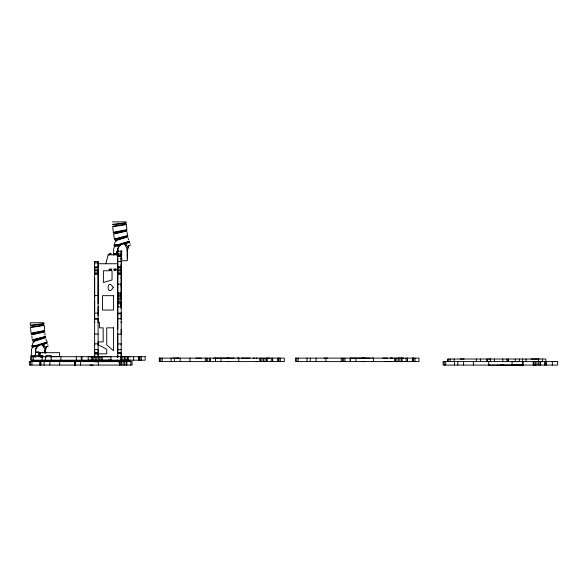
<?xml version="1.0" encoding="UTF-8"?>
<svg xmlns="http://www.w3.org/2000/svg" width="587" height="587" viewBox="0 0 587 587"><rect width="100%" height="100%" fill="white"/><g stroke="black" fill="none" stroke-linecap="round" stroke-linejoin="round"><path stroke-width="0.88" d="M30.487 365.063L30.487 361.599M31.933 365.063L31.933 361.599M39.711 365.063L39.711 361.599M40.745 365.063L40.745 361.599M40.789 365.063L40.789 361.599M44.106 365.063L44.106 361.599M46.072 357.256L46.072 355.524L51.267 355.524L51.267 357.256M49.88 365.063L49.88 361.599M59.654 365.063L59.654 361.599M74.659 365.063L74.659 361.599M75.033 365.063L75.033 361.599M75.29 365.063L75.29 361.599M80.61 365.063L80.61 361.599M94.639 267.584L98.11 267.584L98.11 261.611L94.639 261.611L94.639 357.454L94.639 352.985L98.11 352.985L98.11 357.468M98.11 357.094L98.11 355.436M98.11 354.21L98.11 267.056M98.11 261.611L98.11 266.836L94.639 266.836L94.639 271.986M98.315 365.063L98.315 361.599M113.592 254.817L113.658 248.683L114.905 245.858L117.921 245.682L129.294 242.174M117.738 357.035L117.738 355.37M117.738 291.966L117.738 352.956L121.208 352.956L121.208 357.402M117.73 258.214L117.738 294.96M117.73 255.191L121.208 255.191L121.208 256.027L117.738 256.027L117.745 249.174M119.388 365.063L119.388 361.599M120.254 365.063L120.254 361.599M121.208 357.035L121.208 291.937M121.582 365.063L121.582 361.599M123.131 365.063L123.131 361.599M124.598 365.063L124.598 361.599M126.139 365.063L126.139 361.599M126.887 365.063L126.887 361.599M127.32 258.735L127.32 254.817M130.842 365.063L130.842 361.599M159.649 361.592L159.649 358.121M160.787 361.592L160.787 358.121M162.232 361.592L162.232 358.121M171.074 361.592L171.081 358.121M174.405 361.592L174.405 358.121M180.172 361.592L180.172 358.121M189.953 361.592L189.953 358.121M205.333 361.592L205.333 358.121M206.587 361.592L206.587 358.121M207.739 361.592L207.739 358.121M209.941 361.592L209.941 358.121M210.095 361.592L210.095 358.121M221.028 361.592L221.028 358.121M238.733 361.592L238.733 358.121M259.806 361.592L259.806 358.121M260.672 361.592L260.672 358.121M262 361.592L262 358.121M263.548 361.592L263.548 358.121M265.016 361.592L265.016 358.121M266.557 361.592L266.557 358.121M267.305 361.592L267.305 358.121M271.26 361.592L271.26 358.121M272.529 361.592L272.529 358.121M296.699 361.585L296.699 358.121M298.145 361.585L298.145 358.121M306.986 361.585L307.052 358.121M310.318 361.585L310.318 358.121M316.085 361.585L316.085 358.121M325.866 361.585L325.866 358.121M341.245 361.585L341.245 358.121M342.5 361.585L342.5 358.121M343.652 361.585L343.652 358.121M344.929 361.585L344.929 358.121M355.869 361.585L355.869 358.121M373.567 361.585L373.567 358.121M394.647 361.585L394.647 358.121M395.506 361.585L395.506 358.121M396.871 361.585L396.885 358.121M398.39 361.585L398.39 358.121M399.857 361.585L399.857 358.121M401.398 361.585L401.398 358.121M402.139 361.585L402.139 358.121M406.101 361.585L406.101 358.121M407.371 361.585L407.371 358.121M450.104 361.614L450.104 359.017M454.162 361.614L454.162 359.017M476.328 361.614L476.328 359.017M480.43 361.614L480.43 359.017M536.914 365.077L536.914 361.599M35.543 350.035L35.543 352.127L39.036 352.127L39.036 356.434L39.028 352.127L35.543 352.127L35.998 348.076L38.441 346L32.432 347.1L31.456 349.544L31.39 355.671L30.854 355.671L42.814 355.524L42.814 357.256M121.208 262.022L121.23 251.273L117.745 251.273L117.752 249.827L117.701 254.809L116.057 254.817M117.73 277.989L117.738 277.167M121.201 306.891L121.208 303.795L117.745 303.795L117.738 306.891L121.208 306.891L121.215 303.795M121.208 277.989L121.208 277.167M35.499 355.671L35.55 350.681M114.274 238.395L113.768 234.646M44.304 326.189L44.656 329.799M126.499 225.327L126.858 228.937M30.253 324.362L30.377 322.762L43.959 322.762M30.994 332.33L30.583 328.331M113.196 231.469L112.785 227.477M48.2 346.183L46.307 346.69L45.111 350.681L45.111 353.125L45.111 350.681M130.402 245.322L128.509 245.836L127.306 249.827L127.306 260.738L121.23 260.738M40.356 352.677L39.512 355.92L40.364 352.677L59.529 352.677L59.529 356.595L50.827 356.595M105.821 263.732L108.162 254.817L109.461 254.817M46.307 346.69L45.111 352.127L44.627 348.979L42.257 344.818L47.092 343.035M128.509 245.836L127.306 251.273L126.829 248.118L124.451 243.965L129.764 242.328M117.745 251.273L118.2 247.222L120.643 245.139L117.686 246.056L114.736 246.019M32.534 346.873L35.719 346.543L46.975 343.072M35.543 349.382L36.798 347.834M117.745 248.521L119 246.973M36.482 346.954L37.128 346.682M129.118 241.602L117.745 245.109L114.252 245.432M46.916 342.456L35.543 345.963L32.05 346.286M128.054 236.832L115.39 240.736L116.299 241.132L115.023 242.064L114.289 245.087L117.532 245.072M113.79 245.241L117.341 244.904L129.389 241.184M45.859 337.686L33.188 341.59L34.097 341.994L32.821 342.918L32.094 345.948L35.33 345.926M31.588 346.103L35.147 345.758L47.195 342.045M114.428 246.004L114.905 245.858L114.722 245.285M32.234 346.866L32.703 346.719L32.527 346.147M115.096 240.406L127.628 236.612M32.894 341.26L45.426 337.474M127.43 235.967L114.759 239.32M45.228 336.821L32.564 340.181M114.289 239.034L127.753 235.57M32.087 339.895L45.551 336.424M129.169 245.63L128.274 245.836M46.967 346.484L46.079 346.69M113.585 234.044L127.122 231.043M31.382 334.906L44.928 331.897M113.973 233.575L126.594 230.838M31.771 334.436L44.399 331.692M126.418 230.133L113.717 232.613M44.216 330.987L31.522 333.467M113.13 232.291L126.924 229.664M30.935 333.145L44.729 330.518M112.601 226.729L126.484 224.601M30.399 327.59L44.289 325.455M113.034 226.171L125.97 224.263M30.832 327.032L43.768 325.117M125.956 223.251L112.975 224.762M43.754 324.105L30.773 325.624M112.425 224.322L126.462 222.803M30.223 325.176L44.267 323.657M447.918 359.017L447.918 361.621L447.918 359.017L545.837 359.024L545.8 361.621M32.212 360.726L130.02 360.719M83.684 360.719L99.298 360.719M213.631 358.121L229.246 358.121M537.861 361.599L537.34 361.599M541.317 361.599L542.006 361.599M110.224 361.599L117.745 361.555M521.476 361.614L522.87 361.607L522.863 365.077L516.465 365.099M382.687 358.121L387.897 358.121M103.628 360.719L104.244 360.719M108.844 360.719L108.228 360.719M395.095 361.592L404.362 361.585M533.422 361.599L535.755 361.599M517.866 361.592L511.813 361.607L517.881 361.614M533.422 365.085L535.755 365.077M112.579 221.901L126.161 221.901M122.096 251.904L121.23 251.904L121.23 250.649L121.208 294.96M116.688 252.777L117.246 252.777L117.239 252.153L116.688 252.153L116.688 253.401L117.246 253.401M109.16 253.753L111.236 253.753M114.083 253.753L116.16 253.753M121.208 253.811L117.73 253.819L117.73 252.777M109.578 254.303L110.202 254.303L110.202 253.753M115.742 254.303L115.125 254.303L115.125 253.753M113.262 254.817L113.797 254.817M108.162 254.817L118.192 254.817M120.35 254.817L122.103 254.817M117.738 256.277L121.208 256.277M120.364 258.735L122.103 258.735M117.738 261.457L121.208 261.457M94.639 262.881L98.11 262.881M98.11 263.739L117.752 263.732M117.738 266.85L121.208 266.85L121.208 272.001M117.738 267.599L121.208 267.599M94.639 269.125L98.11 269.125M117.738 269.139L121.208 269.139M109.248 269.837L111.156 269.837L111.156 269.073L109.16 269.029L109.16 270.768L103.4 270.776L103.4 282.479L112.044 279.948L112.044 270.768L111.17 270.768L111.17 269.029M109.681 270.394L110.716 270.394M94.639 270.592L98.11 270.592M117.738 270.607L121.208 270.607M94.639 272.141L98.11 272.141M117.738 272.155L121.208 272.155M94.639 273.476L98.11 273.476M117.738 273.483L121.208 273.483M94.639 274.334L98.11 274.334M117.738 274.349L121.208 274.349L121.208 286.948M117.745 294.006L121.215 294.006M117.745 295.349L121.215 295.349L121.208 296.802L117.745 296.802M94.639 295.408L98.11 295.408M117.745 298.313L121.215 298.313M117.745 299.825L121.215 299.825M117.745 301.278L121.215 301.278M117.745 302.621L121.215 302.621M94.639 313.113L98.11 313.113M94.639 318.433L98.11 318.433L98.11 319.064L94.639 319.064M94.639 318.69L98.11 318.69M117.738 318.778L121.208 318.778M98.11 322.38L99.474 322.38L99.474 327.847L103.18 327.847L103.18 341.92L98.095 341.92L98.095 343.087M94.639 334.069L98.11 334.069M117.738 334.157L121.208 334.157M94.639 343.85L98.11 343.85L98.095 345.295L101.25 346.227L106.753 349.294L106.753 353.829L98.095 353.829M117.738 343.938L121.208 343.938L121.208 345.017M94.639 349.617L98.11 349.617M117.738 349.705L121.208 349.705M45.463 352.677L45.999 352.677M42.33 352.677L42.91 352.677M94.639 352.941L98.11 352.941M117.738 353L121.208 353M94.639 354.012L98.11 354.012M81.923 356.713L81.299 356.713L81.299 360.183L81.923 360.183L81.923 356.713L81.373 356.713M128.069 356.713L130.585 356.713M172.952 358.129L178.742 358.121M195.86 358.129L201.334 358.121M234.191 358.121L227.264 358.114M238.183 358.121L239.004 358.121L237.353 358.121M241.323 358.129L250.003 358.121M267.151 358.121L269.668 358.121M323.995 358.129L327.524 358.129M350.439 358.121L370.133 358.121M390.34 358.121L392.864 358.121M397.619 358.114L402 358.121M460.186 359.017L464.178 359.024M488.685 359.017L490.167 359.024M128.069 360.183L130.585 360.183M81.41 360.183L81.923 360.183M108.14 360.183L111.537 360.183M125.075 360.183L128.223 360.183L128.223 356.713M65.913 360.726L71.387 360.719M44.935 360.719L48.464 360.726M111.288 360.719L113.812 360.719M553.622 361.599L554.275 361.599M94.639 361.79L98.11 361.79M117.738 361.805L121.208 361.805M89.972 365.063L93.164 365.063M488.78 365.099L491.216 365.099M492.508 365.099L494.364 365.099M495.722 365.099L498.392 365.099M499.126 365.099L514.682 365.085M523.362 365.077L511.813 365.077L517.881 365.099M177.487 358.129L178.419 358.129M531.147 359.024L539.248 359.024M385.028 361.585L391.698 361.592L390.861 361.585M117.084 356.713L117.914 356.713M361.959 358.114L365.055 358.129M390.861 358.114L391.683 358.121M256.167 358.121L256.989 358.121M117.084 360.183L117.914 360.183M361.959 361.577L365.055 361.592M227.264 361.585L230.361 361.592M256.167 361.585L256.989 361.592M521.469 365.077L522.863 365.077L522.914 361.599M500.594 365.077L503.719 365.085M402.403 358.114L403.79 358.121M372.048 358.121L373.501 358.129M253.298 358.114L254.685 358.121M372.048 361.585L373.501 361.592M123.343 360.712L124.73 360.719M237.353 361.592L238.806 361.599M98.095 361.555L105.858 361.599M521.469 361.592L522.863 361.607M124.451 243.965L127.284 246.401L125.691 243.583M42.257 344.818L45.089 347.262L43.489 344.437M46.879 341.465L45.969 339.213M128.634 239.863L128.164 238.351M127.57 235.035L127.078 232.452M129.969 243.59L130.131 244.265M47.767 344.452L47.929 345.119M31.867 336.344L32.109 338.325M45.089 335.133L44.883 333.313M127.306 249.827L127.313 256.358M121.208 267.004L121.208 264.488L121.208 265.339M117.73 264.488L117.738 267.004M117.745 294.432L117.745 302.687M116.688 252.256C116.688 250.231 116.688 255.323 116.688 253.298M552.301 361.599L552.323 365.077M546.057 361.599L546.057 365.077M545.895 361.599L545.888 365.077M544.626 361.599L544.626 365.077M542.564 359.024L542.564 361.621M540.664 361.599L540.664 365.077M539.923 361.599L539.923 365.077M538.47 359.024L538.47 361.621M538.382 361.599L538.382 365.077M535.366 361.599L535.366 365.077M534.031 361.599L534.031 365.077M533.172 361.599L533.172 365.077M526.062 359.024L526.062 361.621M522.694 359.024L522.694 361.621M519.348 359.024L519.348 361.621M515.232 359.024L515.232 361.621M512.04 361.607L512.04 365.077M506.919 359.017L506.919 361.614M502.81 359.017L502.81 361.614M494.511 359.017L494.511 361.614M490.607 359.017L490.607 361.614M488.766 361.599L488.766 365.077M473.386 361.599L473.386 365.077M463.605 361.599L463.605 365.077M457.838 361.599L457.838 365.077M454.47 361.599L454.426 365.077M445.665 361.592L445.665 365.077M444.22 361.592L444.22 365.077M415.038 358.114L415.038 361.585M412.573 358.121L412.573 361.585M407.393 358.121L407.393 361.585M280.344 358.121L280.344 361.585M277.878 358.121L277.878 361.592M272.698 358.121L272.698 361.592M141.262 356.713L141.262 360.183M138.796 356.713L138.796 360.183M133.616 356.713L133.616 360.183M127.474 356.713L127.474 360.183M125.934 356.713L125.934 360.183M124.466 356.713L124.466 360.183M122.918 356.713L122.918 360.183M121.59 356.713L121.59 360.183M121.208 262.653L121.208 263.152M121.208 265.75L121.208 266.197M121.208 296.009L121.208 297.822M121.215 302.687L121.208 308.38M121.208 312.688L121.208 313.671M121.208 314.515L121.208 314.999M121.215 315.197L121.208 319.372M121.208 321.735L121.208 322.85M121.223 329.241L121.223 333.401M120.724 356.713L120.724 360.183M117.73 254.817L117.73 284.372M117.738 296.009L117.738 297.822M117.738 302.723L117.745 329.241M117.745 333.401L117.738 357.402M116.006 269.029L116.006 270.416L114.025 270.416L114.025 269.029L116.072 269.073L116.072 269.837L114.171 269.837L114.171 269.073M114.502 253.753L114.502 254.303M110.818 253.753L110.818 254.303M101.067 356.72L101.067 360.191M98.11 269.228L98.11 303.75M98.11 306.524L98.11 315.703M98.11 319.365L98.11 322.762M98.11 350.586L98.11 351.437M96.76 356.72L96.76 360.191M95.248 356.72L95.248 360.191M94.639 261.611L94.639 264.04M94.639 273.197L94.639 274.467M94.639 278.062L94.639 290.007M94.639 290.316L94.639 295.753M94.639 295.987L94.639 297.792M94.639 300.559L94.639 308.329M94.639 309.078L94.639 311.741M94.639 312.702L94.639 313.627M94.639 314.478L94.639 314.962M94.639 315.204L94.639 319.365M94.639 321.705L94.639 322.762M94.639 343.087L94.639 344.929M94.639 350.586L94.639 351.437M93.795 356.72L93.795 360.191M92.46 356.72L92.46 360.191M76.295 356.713L76.295 360.183M60.916 356.713L60.916 360.183M51.142 356.713L51.142 360.183M45.368 356.713L45.368 360.183M42.117 356.713L42.081 360.183M41.662 355.524L41.662 357.256M40.408 355.524L40.408 357.256M35.205 355.524L35.205 357.256M33.276 356.713L33.268 360.183M31.779 356.713L31.779 360.183M29.35 361.599L29.35 365.063L132.112 365.063L132.112 361.599L29.35 361.599M113.555 295.665L113.548 310.083L102.483 310.039L102.476 295.665L113.555 295.665M159.282 358.121L159.282 361.592L284.291 361.585L284.291 358.121L159.282 358.121M215.458 358.121L215.458 361.592L215.458 358.121M295.503 358.121L295.562 361.585L418.986 361.585L418.986 358.114L295.503 358.121M350.292 358.121L350.292 361.585L350.292 358.121M487.093 359.017L487.093 361.614L487.115 359.017M113.298 287.527C106.43 298.299 106.423 276.756 113.291 287.527M139.889 356.713L139.046 356.713L139.046 360.183L139.889 360.183L139.889 356.713M278.964 358.121L278.128 358.121L278.128 361.592L278.964 361.585L278.964 358.121M413.659 358.114L412.822 358.121L412.822 361.585L413.659 361.585L413.659 358.114M121.208 284.152L117.738 284.152L117.745 292.832L121.215 292.832L121.208 284.152M121.208 313.15L117.738 313.15L117.738 313.781L121.208 313.781L121.208 313.15M113.548 327.847L106.739 327.847L106.739 344.965L113.548 350.762L113.548 327.847M110.921 356.713L102.241 356.72L102.241 360.191L110.921 360.183L110.921 356.713M145.209 356.713L30.641 356.713L30.641 360.183L145.209 360.183L145.209 356.713M557.65 361.599L443.082 361.592L443.104 365.077L557.65 365.077L557.65 361.599M91.286 356.72L88.182 356.705L88.182 360.183L91.286 360.191L91.286 356.72M99.731 356.72L98.271 356.713L98.271 360.191L99.731 360.191L99.731 356.72M508.203 361.621L508.203 359.024L508.203 361.614"/></g></svg>
